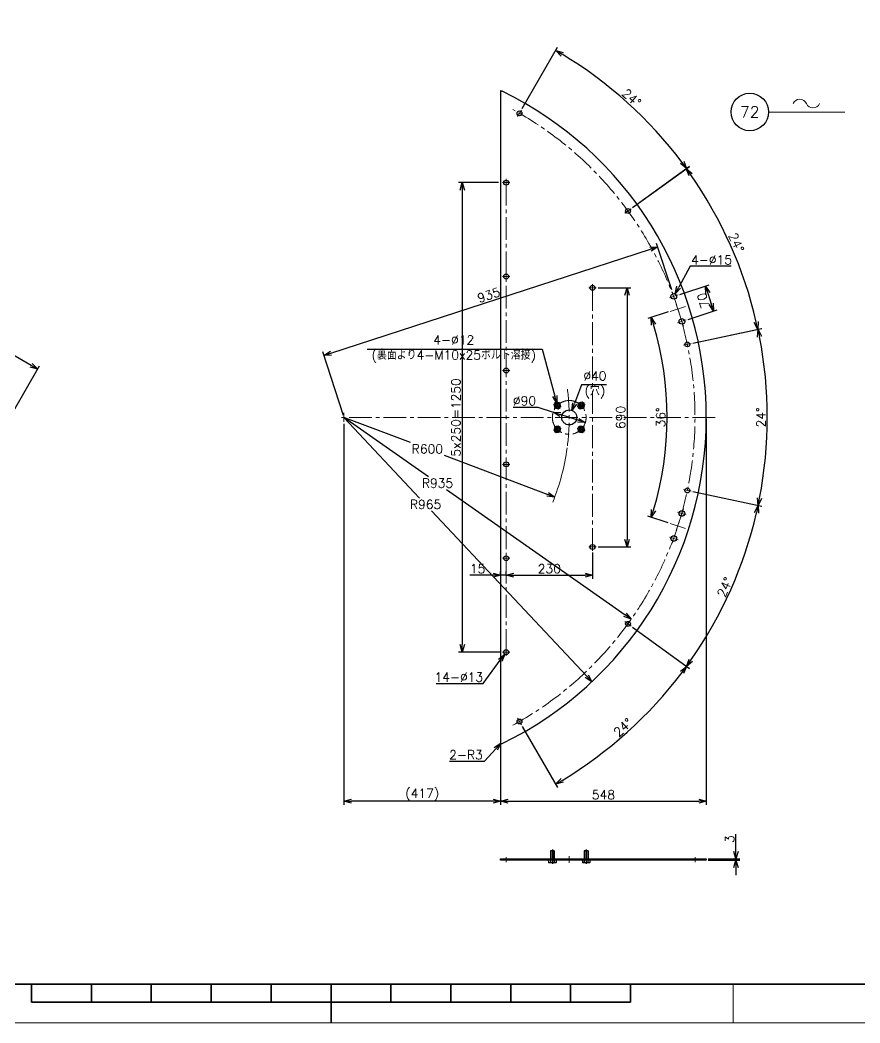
# Model space of a CAD drawing. Header units: millimetres. Extents: x 0 to 6626, y -38 to 4663.
# Drawn here: x 2588 to 4825, y 0 to 2670 of the extents above; entities that cross this region are included whole.
import ezdxf
from ezdxf import colors
from ezdxf.entities.mleader import LeaderData, LeaderLine
from ezdxf.enums import TextEntityAlignment as Align
from ezdxf.math import Vec2, Vec3

# ---------------------------------------------------------------- set-up
doc = ezdxf.new("R2010")
doc.units = ezdxf.units.MM
doc.header["$LTSCALE"] = 3.2
doc.header["$PDMODE"] = 99
doc.header["$PDSIZE"] = 1
doc.linetypes.add('CENTER2', pattern=[28.575, 19.05, -3.175, 3.175, -3.175])
doc.linetypes.add('HIDDEN', pattern=[9.525, 6.35, -3.175])
for name, color, linetype, lineweight in [('04_HIDDEN', 2, 'HIDDEN', 13), ('05_CENTER', 4, 'CENTER2', 13), ('08_DIM', 3, 'Continuous', 13), ('90_FRAME', 5, 'Continuous', 35)]:
    doc.layers.add(name, color=color, linetype=linetype, lineweight=lineweight)
doc.layers.add('10_DRAFT', color=8, linetype='Continuous', lineweight=0, plot=False)
doc.layers.add('91_BLANK', color=5, linetype='Continuous', lineweight=0, plot=False)
doc.styles.add('KANJI0', font='txt.shx', dxfattribs={"width": 0.9, "height": 30, "bigfont": 'bigfont'})
doc.styles.add('KSS_TXT', font='txt.shx', dxfattribs={"bigfont": 'extfont2.shx'})
doc.styles.add('KSS_TXT_L', font='txt.shx', dxfattribs={"height": 24, "bigfont": 'extfont2.shx'})
doc.styles.get("Standard").update_dxf_attribs({"font": 'txt.shx', "bigfont": 'extfont2.shx'})
doc.dimstyles.new('KSS_DIM', dxfattribs={"dimscale": 8, "dimtxt": 3, "dimasz": 2.5, "dimexe": 1.25, "dimexo": 0.625, "dimtad": 1, "dimdsep": 46, "dimtxsty": 'KSS_TXT', "dimblk": 'OPEN30', "dimcen": 0, "dimazin": 2, "dimtfac": 0.75, "dimtmove": 0, "dimatfit": 3, "dimldrblk": 'OPEN30', "dimfxl": 1.25, "dimtolj": 1, "dimarcsym": 0})
doc.dimstyles.new('KSS_DIM$3', dxfattribs={"dimscale": 8, "dimtxt": 3, "dimasz": 2.5, "dimexe": 1.25, "dimexo": 0.625, "dimtad": 1, "dimtih": 1, "dimtoh": 1, "dimdsep": 46, "dimtxsty": 'KSS_TXT', "dimblk": 'OPEN30', "dimcen": 0, "dimazin": 2, "dimtfac": 0.75, "dimtofl": 0, "dimtmove": 0, "dimatfit": 3, "dimldrblk": 'OPEN30', "dimfxl": 1.25, "dimtolj": 1, "dimarcsym": 0})
doc.dimstyles.new('KSS_DIM$4', dxfattribs={"dimscale": 8, "dimtxt": 3, "dimasz": 2.5, "dimexe": 1.25, "dimexo": 0.625, "dimtad": 1, "dimtih": 1, "dimtoh": 1, "dimdsep": 46, "dimtxsty": 'KSS_TXT', "dimblk": 'OPEN30', "dimcen": 0, "dimse1": 1, "dimazin": 2, "dimtfac": 0.75, "dimtofl": 0, "dimtmove": 0, "dimatfit": 3, "dimldrblk": 'OPEN30', "dimfxl": 1.25, "dimtolj": 1, "dimarcsym": 0})

# ---------------------------------------------------------------- blocks, each defined once
blk = doc.blocks.new('AM_BALLOON1')
at = {"transparency": 16777216}
blk.add_circle((0, 0), 5, dxfattribs=at)
blk.add_attdef('B_NUMBER', text='', height=3, dxfattribs=at).set_placement((0, 0), align=Align.MIDDLE_CENTER)
blk = doc.blocks.new('_OPEN')
at = {"color": 0, "linetype": 'ByBlock'}
for p, q in [((-1, 0.17), (0, 0)), ((0, 0), (-1, -0.17)), ((0, 0), (-1, 0))]:
    blk.add_line(p, q, dxfattribs=at)
blk = doc.blocks.new('M10Nua_1_1_1_1')
at = {"color": 0, "linetype": 'CENTER2'}
for p, q in [((11.1, 0), (-11.1, 0)), ((0, -11.1), (0, 11.1))]:
    blk.add_line(p, q, dxfattribs=at)
at = {"color": 0}
for p, q in [((-4.9, 8.5), (-9.8, 0)), ((-9.8, 0), (-4.9, -8.5)), ((-4.9, 8.5), (4.9, 8.5)), ((9.8, 0), (4.9, 8.5)), ((4.9, -8.5), (9.8, 0)), ((-4.9, -8.5), (4.9, -8.5))]:
    blk.add_line(p, q, dxfattribs=at)
for radius in [8.49, 5, 4]:
    blk.add_circle((0, 0), radius, dxfattribs=at)
at = {"layer": '10_DRAFT', "style": 'KANJI0', "width": 0.82}
blk.add_text('Ｍ１０', height=1.25, dxfattribs=at).set_placement((0.3, 0.1))
blk = doc.blocks.new('A$C6847864B')
at = {"color": 0}
for p, q in [((-9.8, 7), (9.8, 7)), ((-9.8, 0), (-9.8, 7)), ((-9.8, 0), (9.8, 0)), ((-4.9, 0), (-4.9, 7)), ((4.9, 0), (4.9, 7)), ((9.8, 0), (9.8, 7))]:
    blk.add_line(p, q, dxfattribs=at)
at = {"color": 0, "linetype": 'HIDDEN'}
for p, q in [((-5, -25), (-5, 0)), ((-4.2, -25), (-4.2, 0)), ((4.2, -25), (4.2, 0)), ((5, -25), (5, 0)), ((-5, -25), (5, -25))]:
    blk.add_line(p, q, dxfattribs=at)
at = {"color": 0, "linetype": 'CENTER2'}
blk.add_line((0, -28), (0, 10), dxfattribs=at)
at = {"layer": '10_DRAFT', "style": 'KSS_TXT_L'}
blk.add_text('BT-M10x25L', height=0.3, dxfattribs=at).set_placement((6.8, 6.7))
blk = doc.blocks.new('_Open30')
at = {"color": 0, "linetype": 'ByBlock', "lineweight": -2}
for p, q in [((-1, 0.27), (0, 0)), ((0, 0), (-1, -0.27)), ((0, 0), (-1, 0))]:
    blk.add_line(p, q, dxfattribs=at)
blk = doc.blocks.new('*D228')
at = {"layer": '08_DIM', "color": 0, "lineweight": -2, "transparency": 16777216}
for p, q in [((1777.6, 2125.5), (1830.3, 2216.8)), ((2617.7, 1750.7), (1842.6, 2198.2)), ((2563.4, 1616.5), (2640.1, 1749.3))]:
    blk.add_line(p, q, dxfattribs=at)
at = {"layer": 'Defpoints', "color": 0, "transparency": 16777216}
for p in [(1825.3, 2208.2), (1775.1, 2121.2), (2560.9, 1612.2)]:
    blk.add_point(p, dxfattribs=at)
at = {"layer": '08_DIM', "color": 0, "lineweight": -2, "transparency": 16777216, "xscale": 20, "yscale": 20, "zscale": 20}
for p, rotation in [((1825.3, 2208.2), 149.9999999661223), ((2635.1, 1740.7), 329.9999999661223)]:
    blk.add_blockref('_Open30', p, dxfattribs=dict(at, rotation=rotation))
at = {"layer": '08_DIM', "color": 0, "transparency": 16777216, "insert": (2238.7, 1989.1), "char_height": 24, "attachment_point": 5, "rotation": 330, "style": 'KSS_TXT'}
blk.add_mtext('\\A1;935', dxfattribs=at)
blk = doc.blocks.new('*D250')
at = {"layer": '08_DIM', "color": 0, "lineweight": -2, "transparency": 16777216}
for p, q in [((3416.2, 1783.3), (4267.4, 2059.9)), ((4323.7, 1951.4), (4283.3, 2075.6)), ((3449.2, 1616.9), (3394.1, 1786.7))]:
    blk.add_line(p, q, dxfattribs=at)
at = {"layer": 'Defpoints', "color": 0, "transparency": 16777216}
for p in [(4286.4, 2066.1), (4325.2, 1946.7), (3450.8, 1612.2)]:
    blk.add_point(p, dxfattribs=at)
at = {"layer": '08_DIM', "color": 0, "lineweight": -2, "transparency": 16777216, "xscale": 20, "yscale": 20, "zscale": 20}
for p, rotation in [((4286.4, 2066.1), 18.0000000338777), ((3397.2, 1777.2), 198.0000000338777)]:
    blk.add_blockref('_Open30', p, dxfattribs=dict(at, rotation=rotation))
at = {"layer": '08_DIM', "color": 0, "transparency": 16777216, "insert": (3836.5, 1937.8), "char_height": 24, "attachment_point": 5, "rotation": 18, "style": 'KSS_TXT'}
blk.add_mtext('\\A1;935', dxfattribs=at)
blk = doc.blocks.new('*D251')
at = {"layer": '08_DIM', "color": 0, "lineweight": -2, "transparency": 16777216}
for p, q in [((4219.3, 1053.8), (4371.1, 943.5)), ((3925.8, 789.4), (4019.6, 626.9))]:
    blk.add_line(p, q, dxfattribs=at)
blk.add_arc((3450.8, 1612.2), 1127.6, 301.0162, 322.9838, dxfattribs=at)
at = {"layer": 'Defpoints', "color": 0, "transparency": 16777216}
for p in [(4199.1, 1068.5), (4215.3, 1056.7), (3913.3, 811.1), (3923.3, 793.8), (4145, 723.6)]:
    blk.add_point(p, dxfattribs=at)
at = {"layer": '08_DIM', "color": 0, "lineweight": -2, "transparency": 16777216, "xscale": 20, "yscale": 20, "zscale": 20}
for p, rotation in [((4363, 949.4), 53.49188370455088), ((4014.6, 635.6), 210.5081162954524)]:
    blk.add_blockref('_Open30', p, dxfattribs=dict(at, rotation=rotation))
at = {"layer": '08_DIM', "color": 0, "transparency": 16777216, "insert": (4193.9, 786.8), "char_height": 24, "attachment_point": 5, "rotation": 42, "style": 'KSS_TXT'}
blk.add_mtext('\\A1;24%%d', dxfattribs=at)
blk = doc.blocks.new('*D252')
at = {"layer": '08_DIM', "color": 0, "lineweight": -2, "transparency": 16777216}
for p, q in [((4380, 1414.6), (4563.6, 1375.6)), ((4219.3, 1053.8), (4371.2, 943.4))]:
    blk.add_line(p, q, dxfattribs=at)
blk.add_arc((3450.8, 1612.2), 1127.7, 325.0162, 346.9838, dxfattribs=at)
at = {"layer": 'Defpoints', "color": 0, "transparency": 16777216}
for p in [(4355.6, 1419.8), (4375.1, 1415.7), (4199.1, 1068.5), (4446.5, 1082.7), (4215.3, 1056.7)]:
    blk.add_point(p, dxfattribs=at)
at = {"layer": '08_DIM', "color": 0, "lineweight": -2, "transparency": 16777216, "xscale": 20, "yscale": 20, "zscale": 20}
for p, rotation in [((4553.8, 1377.7), 77.49191814484402), ((4363.1, 949.3), 234.5080818551592)]:
    blk.add_blockref('_Open30', p, dxfattribs=dict(at, rotation=rotation))
at = {"layer": '08_DIM', "color": 0, "transparency": 16777216, "insert": (4465.5, 1160.4), "char_height": 24, "attachment_point": 5, "rotation": 66, "style": 'KSS_TXT'}
blk.add_mtext('\\A1;24%%d', dxfattribs=at)
blk = doc.blocks.new('*D253')
at = {"layer": '08_DIM', "color": 0, "lineweight": -2, "transparency": 16777216}
for p, q in [((4380, 1809.7), (4563.5, 1848.7)), ((4380, 1414.6), (4563.5, 1375.6))]:
    blk.add_line(p, q, dxfattribs=at)
blk.add_arc((3450.8, 1612.2), 1127.6, 349.0163, 10.9837, dxfattribs=at)
at = {"layer": 'Defpoints', "color": 0, "transparency": 16777216}
for p in [(4355.6, 1804.5), (4375.1, 1808.6), (4575.6, 1533.5), (4355.6, 1419.8), (4375.1, 1415.7)]:
    blk.add_point(p, dxfattribs=at)
at = {"layer": '08_DIM', "color": 0, "lineweight": -2, "transparency": 16777216, "xscale": 20, "yscale": 20, "zscale": 20}
for p, rotation in [((4553.7, 1846.6), 101.491853324236), ((4553.7, 1377.7), 258.5081466757588)]:
    blk.add_blockref('_Open30', p, dxfattribs=dict(at, rotation=rotation))
at = {"layer": '08_DIM', "color": 0, "transparency": 16777216, "insert": (4561.3, 1612.2), "char_height": 24, "attachment_point": 5, "rotation": 90, "style": 'KSS_TXT'}
blk.add_mtext('\\A1;24%%d', dxfattribs=at)
blk = doc.blocks.new('*D254')
at = {"layer": '08_DIM', "color": 0, "lineweight": -2, "transparency": 16777216}
for p, q in [((4219.3, 2170.6), (4370.7, 2280.5)), ((4380, 1809.7), (4563, 1848.6))]:
    blk.add_line(p, q, dxfattribs=at)
blk.add_arc((3450.8, 1612.2), 1127.1, 13.0167, 34.9833, dxfattribs=at)
at = {"layer": 'Defpoints', "color": 0, "transparency": 16777216}
for p in [(4215.3, 2167.6), (4199.1, 2155.9), (4509.9, 1997.7), (4355.6, 1804.5), (4375.1, 1808.6)]:
    blk.add_point(p, dxfattribs=at)
at = {"layer": '08_DIM', "color": 0, "lineweight": -2, "transparency": 16777216, "xscale": 20, "yscale": 20, "zscale": 20}
for p, rotation in [((4362.6, 2274.7), 125.4916532507979), ((4553.3, 1846.5), 282.5083467491895)]:
    blk.add_blockref('_Open30', p, dxfattribs=dict(at, rotation=rotation))
at = {"layer": '08_DIM', "color": 0, "transparency": 16777216, "insert": (4496, 2077.5), "char_height": 24, "attachment_point": 5, "rotation": 294, "style": 'KSS_TXT'}
blk.add_mtext('\\A1;24%%d', dxfattribs=at)
blk = doc.blocks.new('*D255')
at = {"layer": '08_DIM', "color": 0, "lineweight": -2, "transparency": 16777216}
for p, q in [((3925.8, 2434.9), (4019.7, 2597.6)), ((4219.3, 2170.6), (4371.4, 2281))]:
    blk.add_line(p, q, dxfattribs=at)
blk.add_arc((3450.8, 1612.2), 1127.9, 37.016, 58.984, dxfattribs=at)
at = {"layer": 'Defpoints', "color": 0, "transparency": 16777216}
for p in [(3923.3, 2430.6), (3913.3, 2413.2), (4262.1, 2395.7), (4215.3, 2167.6), (4199.1, 2155.9)]:
    blk.add_point(p, dxfattribs=at)
at = {"layer": '08_DIM', "color": 0, "lineweight": -2, "transparency": 16777216, "xscale": 20, "yscale": 20, "zscale": 20}
for p, rotation in [((4014.7, 2589), 149.4920115105029), ((4363.3, 2275.1), 306.5079884894922)]:
    blk.add_blockref('_Open30', p, dxfattribs=dict(at, rotation=rotation))
at = {"layer": '08_DIM', "color": 0, "transparency": 16777216, "insert": (4216.9, 2463), "char_height": 24, "attachment_point": 5, "rotation": 318, "style": 'KSS_TXT'}
blk.add_mtext('\\A1;24%%d', dxfattribs=at)
blk = doc.blocks.new('*D256')
at = {"layer": '08_DIM', "color": 0, "lineweight": -2, "transparency": 16777216}
for p, q in [((3652.2, 1397.6), (3450.8, 1612.2)), ((3684.1, 1363.5), (4097.5, 923.1))]:
    blk.add_line(p, q, dxfattribs=at)
at = {"layer": 'Defpoints', "color": 0, "transparency": 16777216}
for p in [(3450.8, 1612.2), (4111.2, 908.5)]:
    blk.add_point(p, dxfattribs=at)
at = {"layer": '08_DIM', "color": 0, "lineweight": -2, "transparency": 16777216, "xscale": 20, "yscale": 20, "zscale": 20, "rotation": 313.1857914167574}
blk.add_blockref('_Open30', (4111.2, 908.5), dxfattribs=at)
at = {"layer": '08_DIM', "color": 0, "transparency": 16777216, "insert": (3668.2, 1380.5), "char_height": 24, "attachment_point": 5, "style": 'KSS_TXT'}
blk.add_mtext('\\A1;R965', dxfattribs=at)
blk = doc.blocks.new('*D257')
at = {"layer": '08_DIM', "color": 0, "lineweight": -2, "transparency": 16777216}
for p, q in [((3675.7, 1454.1), (3450.8, 1612.2)), ((3724.2, 1420.1), (4199.5, 1086.2))]:
    blk.add_line(p, q, dxfattribs=at)
at = {"layer": 'Defpoints', "color": 0, "transparency": 16777216}
for p in [(3450.8, 1612.2), (4215.9, 1074.7)]:
    blk.add_point(p, dxfattribs=at)
at = {"layer": '08_DIM', "color": 0, "lineweight": -2, "transparency": 16777216, "xscale": 20, "yscale": 20, "zscale": 20, "rotation": 324.9161276373777}
blk.add_blockref('_Open30', (4215.9, 1074.7), dxfattribs=at)
at = {"layer": '08_DIM', "color": 0, "transparency": 16777216, "insert": (3700, 1437.1), "char_height": 24, "attachment_point": 5, "style": 'KSS_TXT'}
blk.add_mtext('\\A1;R935', dxfattribs=at)
blk = doc.blocks.new('*D258')
at = {"layer": '08_DIM', "color": 0, "lineweight": -2, "transparency": 16777216}
for p, q in [((4314.7, 1892.9), (4259.9, 1875.1)), ((4314.7, 1331.5), (4259.9, 1349.2))]:
    blk.add_line(p, q, dxfattribs=at)
blk.add_arc((3450.8, 1612.2), 860.8, 343.3313, 16.6687, dxfattribs=at)
at = {"layer": 'Defpoints', "color": 0, "transparency": 16777216}
for p in [(4360.6, 1907.8), (4319.4, 1894.4), (4306.8, 1522.2), (4319.4, 1329.9), (4360.6, 1316.5)]:
    blk.add_point(p, dxfattribs=at)
at = {"layer": '08_DIM', "color": 0, "lineweight": -2, "transparency": 16777216, "xscale": 20, "yscale": 20, "zscale": 20}
for p, rotation in [((4269.4, 1878.2), 107.3343639093404), ((4269.4, 1346.2), 252.6656360906596)]:
    blk.add_blockref('_Open30', p, dxfattribs=dict(at, rotation=rotation))
at = {"layer": '08_DIM', "color": 0, "transparency": 16777216, "insert": (4294.6, 1612.2), "char_height": 24, "attachment_point": 5, "rotation": 90, "style": 'KSS_TXT'}
blk.add_mtext('\\A1;36%%d', dxfattribs=at)
blk = doc.blocks.new('*D259')
at = {"layer": '08_DIM', "color": 0, "lineweight": -2, "transparency": 16777216}
for p, q in [((4345.7, 1939.7), (4423.1, 1964.9)), ((4419.8, 1942.8), (4429.1, 1914.2)), ((4367.3, 1873.2), (4444.7, 1898.3))]:
    blk.add_line(p, q, dxfattribs=at)
at = {"layer": 'Defpoints', "color": 0, "transparency": 16777216}
for p in [(4340.9, 1938.2), (4362.6, 1871.6), (4435.2, 1895.2)]:
    blk.add_point(p, dxfattribs=at)
at = {"layer": '08_DIM', "color": 0, "lineweight": -2, "transparency": 16777216, "xscale": 20, "yscale": 20, "zscale": 20}
for p, rotation in [((4413.6, 1961.8), 107.9999999991557), ((4435.2, 1895.2), 287.9999999991556)]:
    blk.add_blockref('_Open30', p, dxfattribs=dict(at, rotation=rotation))
at = {"layer": '08_DIM', "color": 0, "transparency": 16777216, "insert": (4408.2, 1923.3), "char_height": 24, "attachment_point": 5, "rotation": 108, "style": 'KSS_TXT'}
blk.add_mtext('\\A1;70', dxfattribs=at)
blk = doc.blocks.new('*D260')
at = {"layer": '08_DIM', "color": 0, "lineweight": -2, "transparency": 16777216}
for p, q in [((4372.9, 2014.6), (4342.3, 1958.5)), ((4481.9, 2014.6), (4372.9, 2014.6))]:
    blk.add_line(p, q, dxfattribs=at)
at = {"layer": 'Defpoints', "color": 0, "transparency": 16777216}
for p in [(4325.6, 1927.8), (4332.8, 1941)]:
    blk.add_point(p, dxfattribs=at)
at = {"layer": '08_DIM', "color": 0, "lineweight": -2, "transparency": 16777216, "xscale": 20, "yscale": 20, "zscale": 20, "rotation": 241.431078190506}
blk.add_blockref('_Open30', (4332.8, 1941), dxfattribs=at)
at = {"layer": '08_DIM', "color": 0, "transparency": 16777216, "insert": (4429.9, 2031.6), "char_height": 24, "attachment_point": 5, "style": 'KSS_TXT'}
blk.add_mtext('\\A1;\\A1;4-%%C15', dxfattribs=at)
blk = doc.blocks.new('*D261')
at = {"layer": '08_DIM', "color": 0, "lineweight": -2, "transparency": 16777216}
for p, q in [((3627.9, 1545.3), (3450.8, 1612.2)), ((3717.9, 1511.3), (3993.4, 1407.3))]:
    blk.add_line(p, q, dxfattribs=at)
at = {"layer": 'Defpoints', "color": 0, "transparency": 16777216}
for p in [(3450.8, 1612.2), (4012.1, 1400.2)]:
    blk.add_point(p, dxfattribs=at)
at = {"layer": '08_DIM', "color": 0, "lineweight": -2, "transparency": 16777216, "xscale": 20, "yscale": 20, "zscale": 20, "rotation": 339.3175071011419}
blk.add_blockref('_Open30', (4012.1, 1400.2), dxfattribs=at)
at = {"layer": '08_DIM', "color": 0, "transparency": 16777216, "insert": (3672.9, 1528.3), "char_height": 24, "attachment_point": 5, "style": 'KSS_TXT'}
blk.add_mtext('\\A1;R600', dxfattribs=at)
blk = doc.blocks.new('*D262')
at = {"layer": '08_DIM', "color": 0, "lineweight": -2, "transparency": 16777216}
for p, q in [((3901.2, 1639.2), (3967.2, 1639.2)), ((3967.2, 1639.2), (4008, 1626)), ((4093.6, 1598.3), (4027, 1619.9))]:
    blk.add_line(p, q, dxfattribs=at)
at = {"layer": 'Defpoints', "color": 0, "transparency": 16777216}
for p in [(4008, 1626), (4093.6, 1598.3)]:
    blk.add_point(p, dxfattribs=at)
at = {"layer": '08_DIM', "color": 0, "lineweight": -2, "transparency": 16777216, "xscale": 20, "yscale": 20, "zscale": 20}
for p, rotation in [((4008, 1626), 162.0529868940086), ((4093.6, 1598.3), 342.0529868940085)]:
    blk.add_blockref('_Open30', p, dxfattribs=dict(at, rotation=rotation))
at = {"layer": '08_DIM', "color": 0, "transparency": 16777216, "insert": (3931.7, 1656.2), "char_height": 24, "attachment_point": 5, "style": 'KSS_TXT'}
blk.add_mtext('\\A1;%%C90', dxfattribs=at)
blk = doc.blocks.new('*D263')
at = {"layer": '08_DIM', "color": 0, "lineweight": -2, "transparency": 16777216}
for p, q in [((4083.7, 1698.7), (4065, 1649.5)), ((4149.7, 1698.7), (4083.7, 1698.7))]:
    blk.add_line(p, q, dxfattribs=at)
at = {"layer": 'Defpoints', "color": 0, "transparency": 16777216}
for p in [(4057.9, 1630.8), (4043.7, 1593.5)]:
    blk.add_point(p, dxfattribs=at)
at = {"layer": '08_DIM', "color": 0, "lineweight": -2, "transparency": 16777216, "xscale": 20, "yscale": 20, "zscale": 20, "rotation": 249.1684439012649}
blk.add_blockref('_Open30', (4057.9, 1630.8), dxfattribs=at)
at = {"layer": '08_DIM', "color": 0, "transparency": 16777216, "insert": (4119.2, 1698.7), "char_height": 24, "attachment_point": 5, "style": 'KSS_TXT'}
blk.add_mtext('\\A1;\\A1;%%C40\\P(穴)', dxfattribs=at)
blk = doc.blocks.new('*D264')
at = {"layer": '08_DIM', "color": 0, "lineweight": -2, "transparency": 16777216}
for p, q in [((3512.5, 1794.2), (3978.9, 1794.2)), ((3978.9, 1794.2), (4012.3, 1669.1))]:
    blk.add_line(p, q, dxfattribs=at)
at = {"layer": 'Defpoints', "color": 0, "transparency": 16777216}
for p in [(4017.4, 1649.8), (4020.5, 1638.2)]:
    blk.add_point(p, dxfattribs=at)
at = {"layer": '08_DIM', "color": 0, "lineweight": -2, "transparency": 16777216, "xscale": 20, "yscale": 20, "zscale": 20, "rotation": 284.9431243045435}
blk.add_blockref('_Open30', (4017.4, 1649.8), dxfattribs=at)
at = {"layer": '08_DIM', "color": 0, "transparency": 16777216, "insert": (3743.2, 1794.2), "char_height": 24, "attachment_point": 5, "style": 'KSS_TXT'}
blk.add_mtext('\\A1;4-%%C12\\P(裏面より4-M10x25ボルト溶接)', dxfattribs=at)
blk = doc.blocks.new('*D265')
at = {"layer": '08_DIM', "color": 0, "lineweight": -2, "transparency": 16777216}
for p, q in [((3862.8, 2237.2), (3756, 2237.2)), ((3766, 2217.2), (3766, 1007.2)), ((3867.8, 987.2), (3756, 987.2))]:
    blk.add_line(p, q, dxfattribs=at)
at = {"layer": 'Defpoints', "color": 0, "transparency": 16777216}
for p in [(3867.8, 2237.2), (3766, 987.2), (3872.8, 987.2)]:
    blk.add_point(p, dxfattribs=at)
at = {"layer": '08_DIM', "color": 0, "lineweight": -2, "transparency": 16777216, "xscale": 20, "yscale": 20, "zscale": 20}
for p, rotation in [((3766, 2237.2), 90), ((3766, 987.2), 270)]:
    blk.add_blockref('_Open30', p, dxfattribs=dict(at, rotation=rotation))
at = {"layer": '08_DIM', "color": 0, "transparency": 16777216, "insert": (3748.9, 1612.2), "char_height": 24, "attachment_point": 5, "rotation": 90, "style": 'KSS_TXT'}
blk.add_mtext('\\A1;5x250=1250', dxfattribs=at)
blk = doc.blocks.new('*D266')
at = {"layer": '08_DIM', "color": 0, "lineweight": -2, "transparency": 16777216}
for p, q in [((4112.8, 1252.2), (4112.8, 1182.2)), ((3882.8, 1192.2), (3882.8, 1202.2)), ((3902.8, 1192.2), (4092.8, 1192.2))]:
    blk.add_line(p, q, dxfattribs=at)
at = {"layer": 'Defpoints', "color": 0, "transparency": 16777216}
for p in [(4112.8, 1257.2), (3882.8, 1187.2), (4112.8, 1192.2)]:
    blk.add_point(p, dxfattribs=at)
at = {"layer": '08_DIM', "color": 0, "lineweight": -2, "transparency": 16777216, "xscale": 20, "yscale": 20, "zscale": 20, "rotation": 180}
blk.add_blockref('_Open30', (3882.8, 1192.2), dxfattribs=at)
at = {"layer": '08_DIM', "color": 0, "lineweight": -2, "transparency": 16777216, "xscale": 20, "yscale": 20, "zscale": 20}
blk.add_blockref('_Open30', (4112.8, 1192.2), dxfattribs=at)
at = {"layer": '08_DIM', "color": 0, "transparency": 16777216, "insert": (3997.8, 1209.2), "char_height": 24, "attachment_point": 5, "style": 'KSS_TXT'}
blk.add_mtext('\\A1;230', dxfattribs=at)
blk = doc.blocks.new('*D267')
at = {"layer": '08_DIM', "color": 0, "lineweight": -2, "transparency": 16777216}
for p, q in [((4127.8, 1957.2), (4214.7, 1957.2)), ((4204.7, 1937.2), (4204.7, 1287.2)), ((4127.8, 1267.2), (4214.7, 1267.2))]:
    blk.add_line(p, q, dxfattribs=at)
at = {"layer": 'Defpoints', "color": 0, "transparency": 16777216}
for p in [(4122.8, 1957.2), (4122.8, 1267.2), (4204.7, 1267.2)]:
    blk.add_point(p, dxfattribs=at)
at = {"layer": '08_DIM', "color": 0, "lineweight": -2, "transparency": 16777216, "xscale": 20, "yscale": 20, "zscale": 20}
for p, rotation in [((4204.7, 1957.2), 90), ((4204.7, 1267.2), 270)]:
    blk.add_blockref('_Open30', p, dxfattribs=dict(at, rotation=rotation))
at = {"layer": '08_DIM', "color": 0, "transparency": 16777216, "insert": (4187.7, 1612.2), "char_height": 24, "attachment_point": 5, "rotation": 90, "style": 'KSS_TXT'}
blk.add_mtext('\\A1;690', dxfattribs=at)
blk = doc.blocks.new('*D268')
at = {"layer": '08_DIM', "color": 0, "lineweight": -2, "transparency": 16777216}
for p, q in [((3867.8, 1192.2), (3867.8, 1202.2)), ((3882.8, 1192.2), (3882.8, 1202.2)), ((3847.8, 1192.2), (3785.8, 1192.2)), ((3882.8, 1192.2), (3867.8, 1192.2)), ((3902.8, 1192.2), (3922.8, 1192.2))]:
    blk.add_line(p, q, dxfattribs=at)
at = {"layer": 'Defpoints', "color": 0, "transparency": 16777216}
for p in [(3867.8, 1192.2), (3867.8, 1187.2), (3882.8, 1187.2)]:
    blk.add_point(p, dxfattribs=at)
at = {"layer": '08_DIM', "color": 0, "lineweight": -2, "transparency": 16777216, "xscale": 20, "yscale": 20, "zscale": 20}
blk.add_blockref('_Open30', (3867.8, 1192.2), dxfattribs=at)
at = {"layer": '08_DIM', "color": 0, "lineweight": -2, "transparency": 16777216, "xscale": 20, "yscale": 20, "zscale": 20, "rotation": 180}
blk.add_blockref('_Open30', (3882.8, 1192.2), dxfattribs=at)
at = {"layer": '08_DIM', "color": 0, "transparency": 16777216, "insert": (3806.8, 1209.2), "char_height": 24, "attachment_point": 5, "style": 'KSS_TXT'}
blk.add_mtext('\\A1;15', dxfattribs=at)
blk = doc.blocks.new('*D269')
at = {"layer": '08_DIM', "color": 0, "lineweight": -2, "transparency": 16777216}
for p, q in [((3450.8, 1595.4), (3450.8, 580.4)), ((3867.8, 741.7), (3867.8, 580.4)), ((3847.8, 590.4), (3470.8, 590.4))]:
    blk.add_line(p, q, dxfattribs=at)
at = {"layer": 'Defpoints', "color": 0, "transparency": 16777216}
for p in [(3450.8, 1600.4), (3867.8, 746.7), (3450.8, 590.4)]:
    blk.add_point(p, dxfattribs=at)
at = {"layer": '08_DIM', "color": 0, "lineweight": -2, "transparency": 16777216, "xscale": 20, "yscale": 20, "zscale": 20, "rotation": 180}
blk.add_blockref('_Open30', (3450.8, 590.4), dxfattribs=at)
at = {"layer": '08_DIM', "color": 0, "lineweight": -2, "transparency": 16777216, "xscale": 20, "yscale": 20, "zscale": 20}
blk.add_blockref('_Open30', (3867.8, 590.4), dxfattribs=at)
at = {"layer": '08_DIM', "color": 0, "transparency": 16777216, "insert": (3659.3, 607.4), "char_height": 24, "attachment_point": 5, "style": 'KSS_TXT'}
blk.add_mtext('\\A1;(417)', dxfattribs=at)
blk = doc.blocks.new('*D270')
at = {"layer": '08_DIM', "color": 0, "lineweight": -2, "transparency": 16777216}
for p, q in [((4415.8, 1607.2), (4415.8, 580.4)), ((3867.8, 741.7), (3867.8, 580.4)), ((3887.8, 590.4), (4395.8, 590.4))]:
    blk.add_line(p, q, dxfattribs=at)
at = {"layer": 'Defpoints', "color": 0, "transparency": 16777216}
for p in [(4415.8, 1612.2), (3867.8, 746.7), (4415.8, 590.4)]:
    blk.add_point(p, dxfattribs=at)
at = {"layer": '08_DIM', "color": 0, "lineweight": -2, "transparency": 16777216, "xscale": 20, "yscale": 20, "zscale": 20, "rotation": 180}
blk.add_blockref('_Open30', (3867.8, 590.4), dxfattribs=at)
at = {"layer": '08_DIM', "color": 0, "lineweight": -2, "transparency": 16777216, "xscale": 20, "yscale": 20, "zscale": 20}
blk.add_blockref('_Open30', (4415.8, 590.4), dxfattribs=at)
at = {"layer": '08_DIM', "color": 0, "transparency": 16777216, "insert": (4141.8, 607.4), "char_height": 24, "attachment_point": 5, "style": 'KSS_TXT'}
blk.add_mtext('\\A1;548', dxfattribs=at)
blk = doc.blocks.new('*D271')
at = {"layer": '08_DIM', "color": 0, "lineweight": -2, "transparency": 16777216}
for p, q in [((3821.7, 903.6), (3867.1, 965.8)), ((3696.7, 903.6), (3821.7, 903.6))]:
    blk.add_line(p, q, dxfattribs=at)
at = {"layer": 'Defpoints', "color": 0, "transparency": 16777216}
for p in [(3886.6, 992.4), (3878.9, 981.9)]:
    blk.add_point(p, dxfattribs=at)
at = {"layer": '08_DIM', "color": 0, "lineweight": -2, "transparency": 16777216, "xscale": 20, "yscale": 20, "zscale": 20, "rotation": 53.84712991121495}
blk.add_blockref('_Open30', (3878.9, 981.9), dxfattribs=at)
at = {"layer": '08_DIM', "color": 0, "transparency": 16777216, "insert": (3756.7, 920.6), "char_height": 24, "attachment_point": 5, "style": 'KSS_TXT'}
blk.add_mtext('\\A1;14-\\A1;%%C13', dxfattribs=at)
blk = doc.blocks.new('*D273')
at = {"layer": '08_DIM', "color": 0, "lineweight": -2, "transparency": 16777216}
for p, q in [((3824.7, 696.9), (3855.1, 729.8)), ((3731.7, 696.9), (3824.7, 696.9))]:
    blk.add_line(p, q, dxfattribs=at)
at = {"layer": 'Defpoints', "color": 0, "transparency": 16777216}
for p in [(3868.7, 744.5), (3870.8, 746.7)]:
    blk.add_point(p, dxfattribs=at)
at = {"layer": '08_DIM', "color": 0, "lineweight": -2, "transparency": 16777216, "xscale": 20, "yscale": 20, "zscale": 20, "rotation": 47.20085341208156}
blk.add_blockref('_Open30', (3868.7, 744.5), dxfattribs=at)
at = {"layer": '08_DIM', "color": 0, "transparency": 16777216, "insert": (3775.7, 713.9), "char_height": 24, "attachment_point": 5, "style": 'KSS_TXT'}
blk.add_mtext('\\A1;2-R3', dxfattribs=at)
blk = doc.blocks.new('p1ba05')
for centre, start, end in [((-2.95, 0.29), 24.2276, 155.5758), ((0, 1.62), 204.2276, 335.5758)]:
    blk.add_arc(centre, 1.62, start, end)
blk = doc.blocks.new('*D275')
at = {"layer": '08_DIM', "color": 0, "lineweight": -2, "transparency": 16777216}
for p, q in [((4494.9, 456.6), (4494.9, 502.6)), ((4420.8, 436.6), (4504.9, 436.6)), ((4420.8, 433.6), (4504.9, 433.6)), ((4494.9, 433.6), (4494.9, 436.6)), ((4494.9, 413.6), (4494.9, 393.6))]:
    blk.add_line(p, q, dxfattribs=at)
at = {"layer": 'Defpoints', "color": 0, "transparency": 16777216}
for p in [(4415.8, 436.6), (4415.8, 433.6), (4494.9, 436.6)]:
    blk.add_point(p, dxfattribs=at)
at = {"layer": '08_DIM', "color": 0, "lineweight": -2, "transparency": 16777216, "xscale": 20, "yscale": 20, "zscale": 20}
for p, rotation in [((4494.9, 436.6), 270), ((4494.9, 433.6), 90)]:
    blk.add_blockref('_Open30', p, dxfattribs=dict(at, rotation=rotation))
at = {"layer": '08_DIM', "color": 0, "transparency": 16777216, "insert": (4477.9, 489.6), "char_height": 24, "attachment_point": 5, "rotation": 90, "style": 'KSS_TXT'}
blk.add_mtext('\\A1;3', dxfattribs=at)

msp = doc.modelspace()

# ---------------------------------------------------------------- linework, layer by layer
at = {"color": 0}
msp.add_line((3867.776, 2477.63), (3867.776, 746.683), dxfattribs=at)
msp.add_lwpolyline([(3867.776, 436.598), (4415.776, 436.598), (4415.776, 433.598), (3867.776, 433.598)], close=True, dxfattribs=at)
for centre, radius in [((3918.276, 2421.89), 6.5), ((3882.776, 2237.157), 6.5), ((4207.207, 2161.736), 6.5), ((3882.776, 1987.157), 6.5), ((4112.776, 1957.157), 6.5), ((4329.198, 1934.375), 7.5), ((4350.829, 1867.801), 7.5), ((4365.344, 1806.554), 6.5), ((3882.776, 1737.157), 6.5), ((4018.956, 1643.976), 6), ((4050.776, 1612.157), 20), ((4082.596, 1643.976), 6), ((4018.956, 1580.337), 6), ((4082.596, 1580.337), 6), ((3882.776, 1487.157), 6.5), ((4365.344, 1417.759), 6.5), ((4350.829, 1356.513), 7.5), ((4329.198, 1289.939), 7.5), ((4112.776, 1267.157), 6.5), ((3882.776, 1237.157), 6.5), ((4207.207, 1062.577), 6.5), ((3882.776, 987.157), 6.5), ((3918.276, 802.423), 6.5)]:
    msp.add_circle(centre, radius, dxfattribs=at)
for centre, radius, start, end in [((3870.776, 2477.63), 3, 64.113461, 180), ((3450.776, 1612.157), 965, 295.886539, 64.113461), ((3870.776, 746.683), 3, 180, 295.886539)]:
    msp.add_arc(centre, radius, start, end, dxfattribs=at)
at = {"layer": '04_HIDDEN'}
for p, q in [((4030.776, 436.598), (4030.776, 433.598)), ((4070.776, 436.598), (4070.776, 433.598))]:
    msp.add_line(p, q, dxfattribs=at)
at = {"layer": '05_CENTER'}
for p, q in [((3913.276, 2413.23), (3923.276, 2430.551)), ((3882.776, 2227.157), (3882.776, 2247.157)), ((3872.776, 2237.157), (3892.776, 2237.157)), ((3882.776, 2237.157), (3882.776, 987.157)), ((4199.116, 2155.858), (4215.297, 2167.614)), ((3872.776, 1987.157), (3892.776, 1987.157)), ((3882.776, 1977.157), (3882.776, 1997.157)), ((4102.776, 1957.157), (4122.776, 1957.157)), ((4112.776, 1947.157), (4112.776, 1967.157)), ((4112.776, 1957.157), (4112.776, 1267.157)), ((4317.461, 1930.561), (4340.935, 1938.188)), ((4354.825, 1855.503), (4325.204, 1946.665)), ((4319.449, 1894.406), (4360.578, 1907.769)), ((4339.092, 1863.987), (4362.566, 1871.614)), ((4355.562, 1804.475), (4375.125, 1808.633)), ((3872.776, 1737.157), (3892.776, 1737.157)), ((3882.776, 1727.157), (3882.776, 1747.157)), ((4012.238, 1650.694), (4025.673, 1637.259)), ((4089.313, 1650.694), (4075.878, 1637.259)), ((4439.825, 1612.157), (3439.011, 1612.157)), ((3450.776, 1623.922), (3450.776, 1600.392)), ((4012.238, 1573.619), (4025.673, 1587.054)), ((4089.313, 1573.619), (4075.878, 1587.054)), ((3882.776, 1497.157), (3882.776, 1477.157)), ((3872.776, 1487.157), (3892.776, 1487.157)), ((4355.562, 1419.838), (4375.125, 1415.68)), ((4354.825, 1368.81), (4325.204, 1277.648)), ((4339.092, 1360.326), (4362.566, 1352.699)), ((4319.449, 1329.907), (4360.578, 1316.544)), ((4317.461, 1293.752), (4340.935, 1286.125)), ((4102.776, 1267.157), (4122.776, 1267.157)), ((4112.776, 1257.157), (4112.776, 1277.157)), ((3872.776, 1237.157), (3892.776, 1237.157)), ((3882.776, 1247.157), (3882.776, 1227.157)), ((4199.116, 1068.455), (4215.297, 1056.7)), ((3882.776, 997.157), (3882.776, 977.157)), ((3872.776, 987.157), (3892.776, 987.157)), ((3913.276, 811.083), (3923.276, 793.763)), ((3882.776, 428.218), (3882.776, 441.718)), ((4050.776, 426.436), (4050.776, 443.76)), ((4385.776, 428.218), (4385.776, 441.718))]:
    msp.add_line(p, q, dxfattribs=at)
msp.add_circle((4050.776, 1612.157), 45, dxfattribs=at)
for radius, start, end in [(935, 298.76579, 61.23421), (600, 352.774849, 7.225151)]:
    msp.add_arc((3450.776, 1612.157), radius, start, end, dxfattribs=at)
at = {"layer": '08_DIM'}
for p, q in [((3867.776, 2482.407), (3867.776, 2477.63)), ((4581.728, 2425.247), (4784.709, 2425.247)), ((3867.776, 741.906), (3867.776, 746.683))]:
    msp.add_line(p, q, dxfattribs=at)
for points in [[(3995.961, 433.598), (3993.961, 433.598), (3995.961, 431.598), (3995.961, 431.598)], [(4015.591, 433.598), (4017.591, 433.598), (4015.591, 431.598), (4015.591, 431.598)], [(4085.961, 433.598), (4083.961, 433.598), (4085.961, 431.598), (4085.961, 431.598)], [(4105.591, 433.598), (4107.591, 433.598), (4105.591, 431.598), (4105.591, 431.598)]]:
    msp.add_lwpolyline(points, close=True, dxfattribs=at)
for radius, start, end in [(965, 64.113461, 64.397547), (600, 337.951184, 352.215205), (965, 295.602453, 295.886539)]:
    msp.add_arc((3450.776, 1612.157), radius, start, end, dxfattribs=at)
at = {"layer": '10_DRAFT'}
msp.add_line((4050.776, 436.598), (4050.776, 433.598), dxfattribs=at)
at = {"layer": '90_FRAME'}
for p, q in [((2618.682, 55.372), (2618.682, 103.232)), ((2778.214, 55.372), (2778.214, 103.232)), ((2937.745, 55.372), (2937.745, 103.232)), ((3097.276, 55.372), (3097.276, 103.232)), ((3256.808, 55.372), (3256.808, 103.232)), ((3416.339, 0), (3416.339, 103.232)), ((3575.871, 55.372), (3575.871, 103.232)), ((3735.402, 55.372), (3735.402, 103.232)), ((3894.934, 55.372), (3894.934, 103.232)), ((4054.465, 55.372), (4054.465, 103.232)), ((4213.996, 55.372), (4213.996, 103.232)), ((2618.682, 55.372), (4213.996, 55.372))]:
    msp.add_line(p, q, dxfattribs=at)
at = {"layer": '90_FRAME', "color": 4, "lineweight": 13}
msp.add_line((4487.274, 0), (4487.274, 103.232), dxfattribs=at)
at = {"layer": '90_FRAME'}
msp.add_lwpolyline([(310.767, 103.232), (6521.911, 103.232), (6521.911, 4543.663), (310.767, 4543.663)], close=True, dxfattribs=at)
at = {"layer": '91_BLANK'}
msp.add_lwpolyline([(0, 0), (6625.607, 0), (6625.607, 4663.358), (0, 4663.358)], close=True, dxfattribs=at)

# ---------------------------------------------------------------- block references
at = {"rotation": 180}
for p in [(4005.776, 433.598), (4095.776, 433.598)]:
    msp.add_blockref('A$C6847864B', p, dxfattribs=at)
at = {"layer": '04_HIDDEN'}
for p, rotation in [((4018.956, 1643.976), 44.99999999999999), ((4082.596, 1643.976), 315), ((4018.956, 1580.337), 134.9999999999999), ((4082.596, 1580.337), 225)]:
    msp.add_blockref('M10Nua_1_1_1_1', p, dxfattribs=dict(at, rotation=rotation))
at = {"layer": '08_DIM', "xscale": 12, "yscale": 12, "zscale": 12}
msp.add_blockref('p1ba05', (4700.019, 2436.187), dxfattribs=at)

# ---------------------------------------------------------------- dimensions: what is measured, and where the dimension line sits
at = {"layer": '08_DIM'}
for base, line1, line2, picture, middle in [((4262.126, 2395.669), ((4199.116, 2155.858), (4215.297, 2167.614)), ((3913.276, 2413.23), (3923.276, 2430.551)), '*D255', (4216.87, 2462.991)), ((4509.917, 1997.653), ((4355.562, 1804.475), (4375.125, 1808.633)), ((4199.116, 2155.858), (4215.297, 2167.614)), '*D254', (4495.977, 2077.51)), ((4306.847, 1522.18), ((4319.449, 1329.907), (4360.578, 1316.544)), ((4319.449, 1894.406), (4360.578, 1907.769)), '*D258', (4294.562, 1612.157)), ((4575.588, 1533.502), ((4355.562, 1419.838), (4375.125, 1415.68)), ((4355.562, 1804.475), (4375.125, 1808.633)), '*D253', (4561.335, 1612.157)), ((4446.478, 1082.732), ((4199.116, 1068.455), (4215.297, 1056.7)), ((4355.562, 1419.838), (4375.125, 1415.68)), '*D252', (4465.453, 1160.393)), ((4145.012, 723.575), ((3913.276, 811.083), (3923.276, 793.763)), ((4199.116, 1068.455), (4215.297, 1056.7)), '*D251', (4193.93, 786.8))]:
    dim = msp.add_angular_dim_2l(base=base, line1=line1, line2=line2, dimstyle='KSS_DIM', dxfattribs=at)
    dim.commit()
    dim.dimension.update_dxf_attribs({"geometry": picture, "text_midpoint": middle})
for base, p1, p2, angle, picture, middle in [((1825.323, 2208.162), (2560.864, 1612.157), (1775.092, 2121.16), 330, '*D228', (2238.698, 1989.149)), ((4286.398, 2066.1), (3450.776, 1612.157), (4325.204, 1946.665), 198, '*D250', (3836.52, 1937.818)), ((4204.73, 1267.157), (4122.776, 1957.157), (4122.776, 1267.157), 90, '*D267', (4187.73, 1612.157)), ((4435.232, 1895.225), (4340.935, 1938.188), (4362.566, 1871.614), 288, '*D259', (4408.248, 1923.258)), ((4415.776, 590.418), (3867.776, 746.683), (4415.776, 1612.157), 180, '*D270', (4141.776, 607.435)), ((4112.776, 1192.152), (3882.776, 1187.232), (4112.776, 1257.157), 180, '*D266', (3997.776, 1209.152)), ((3867.776, 1192.152), (3882.776, 1187.232), (3867.776, 1187.232), 180, '*D268', (3806.776, 1209.168)), ((4494.914, 436.598), (4415.776, 433.598), (4415.776, 436.598), 90, '*D275', (4477.914, 489.598))]:
    dim = msp.add_linear_dim(base=base, p1=p1, p2=p2, angle=angle, dimstyle='KSS_DIM', dxfattribs=at)
    dim.commit()
    dim.dimension.update_dxf_attribs({"geometry": picture, "text_midpoint": middle})
for base, p1, p2, angle, text, picture, middle in [((3765.967, 987.157), (3867.776, 2237.157), (3872.776, 987.157), 90, '5x250=<>', '*D265', (3748.917, 1612.157)), ((3450.776, 590.418), (3867.776, 746.683), (3450.776, 1600.392), 180, '(<>)', '*D269', (3659.276, 607.418))]:
    dim = msp.add_linear_dim(base=base, p1=p1, p2=p2, angle=angle, text=text, dimstyle='KSS_DIM', dxfattribs=at)
    dim.commit()
    dim.dimension.update_dxf_attribs({"geometry": picture, "text_midpoint": middle})
for p1, p2, text, override, picture, middle in [((4325.611, 1927.788), (4332.785, 1940.961), '\\A1;4-<>', {"dimpost": '%%C<>', "dimtxsty": 'KSS_TXT', "dimtfill": 0, "dimtfillclr": 0}, '*D260', (4429.868, 2014.574)), ((4020.503, 1638.179), (4017.409, 1649.774), '4-<>', {"dimpost": '%%C<>\\X(裏面より4-M10x25ボルト溶接)'}, '*D264', (3743.174, 1794.224)), ((4043.663, 1593.464), (4057.888, 1630.849), '\\A1;<>', {"dimpost": '%%C<>\\X(穴)', "dimtxsty": 'KSS_TXT', "dimtfill": 0, "dimtfillclr": 0}, '*D263', (4119.216, 1698.729)), ((3886.61, 992.405), (3878.941, 981.908), '14-\\A1;<>', {"dimpost": '%%C<>', "dimtxsty": 'KSS_TXT', "dimtfill": 0, "dimtfillclr": 0}, '*D271', (3756.706, 903.571))]:
    dim = msp.add_diameter_dim_2p(p1=p1, p2=p2, text=text, dimstyle='KSS_DIM$3', override=override, dxfattribs=at)
    dim.commit()
    dim.dimension.update_dxf_attribs({"geometry": picture, "text_midpoint": middle, "dimtype": 163})
dim = msp.add_diameter_dim_2p(p1=(4093.586, 1598.29), p2=(4007.965, 1626.023), dimstyle='KSS_DIM$3', override={"dimpost": '%%C<>', "dimtix": 1, "dimatfit": 2}, dxfattribs=at)
dim.commit()
dim.dimension.update_dxf_attribs({"geometry": '*D262', "text_midpoint": (3931.708, 1639.222), "dimtype": 163})
for mpoint, picture, middle in [((4111.189, 908.538), '*D256', (3668.171, 1380.539)), ((4215.897, 1074.742), '*D257', (3699.973, 1437.123)), ((4012.107, 1400.243), '*D261', (3672.898, 1528.301))]:
    dim = msp.add_radius_dim(center=(3450.776, 1612.157), mpoint=mpoint, dimstyle='KSS_DIM$4', override={"dimpost": 'R<>', "dimtix": 1, "dimatfit": 2}, dxfattribs=at)
    dim.commit()
    dim.dimension.update_dxf_attribs({"geometry": picture, "text_midpoint": middle, "dimtype": 164})
dim = msp.add_radius_dim(center=(3870.776, 746.683), mpoint=(3868.737, 744.482), text='2-<>', dimstyle='KSS_DIM$4', override={"dimpost": 'R<>'}, dxfattribs=at)
dim.commit()
dim.dimension.update_dxf_attribs({"geometry": '*D273', "text_midpoint": (3775.675, 696.897), "dimtype": 164})

# ---------------------------------------------------------------- leaders
ml = msp.add_multileader_block('Standard', dxfattribs=at)
ml.set_content('AM_BALLOON1', color=256, scale=10)
ml.set_attribute('B_NUMBER', '69', width=0)
ml.set_leader_properties(color=256, linetype='ByLayer', lineweight=-1)
ml.set_arrow_properties(name='OPEN')
ml.build(insert=Vec2(0, 0))
ml.multileader.update_dxf_attribs({"leader_type": 0, "has_dogleg": 0, "text_right_attachment_type": 6, "dogleg_length": 0, "arrow_head_size": 20, "scale": 2.5, "block_connection_type": 1})
ctx = ml.context
ctx.base_point, ctx.scale, ctx.char_height, ctx.arrow_head_size, ctx.landing_gap_size, ctx.plane_origin = Vec3(2943.198, 4147.693), 2.5, 40, 20, 20, Vec3(2943.198, 4147.693)
ctx.right_attachment, ctx.attachment_type = 6, 1
notes = []
notes.append((ctx, [(0, (0, 0, 0), (0, 0), (1, 0), 1, [])]))
ctx.block.insert = Vec3(2943.198, 4147.693)
ml = msp.add_multileader_block('Standard', dxfattribs=at)
ml.set_content('AM_BALLOON1', color=256, scale=10)
ml.set_attribute('B_NUMBER', '70', width=0)
ml.set_leader_properties(color=256, linetype='ByLayer', lineweight=-1)
ml.set_arrow_properties(name='OPEN')
ml.build(insert=Vec2(0, 0))
ml.multileader.update_dxf_attribs({"leader_type": 0, "has_dogleg": 0, "text_right_attachment_type": 6, "dogleg_length": 0, "arrow_head_size": 20, "scale": 2.5, "block_connection_type": 1})
ctx = ml.context
ctx.base_point, ctx.scale, ctx.char_height, ctx.arrow_head_size, ctx.landing_gap_size, ctx.plane_origin = Vec3(4672.83, 4147.693), 2.5, 40, 20, 20, Vec3(4672.83, 4147.693)
ctx.right_attachment, ctx.attachment_type = 6, 1
notes.append((ctx, [(0, (0, 0, 0), (0, 0), (1, 0), 1, [])]))
ctx.block.insert = Vec3(4672.83, 4147.693)
ml = msp.add_multileader_block('Standard', dxfattribs=at)
ml.set_content('AM_BALLOON1', color=256, scale=10)
ml.set_attribute('B_NUMBER', '72', width=0)
ml.set_leader_properties(color=256, linetype='ByLayer', lineweight=-1)
ml.set_arrow_properties(name='OPEN')
ml.build(insert=Vec2(0, 0))
ml.multileader.update_dxf_attribs({"leader_type": 0, "has_dogleg": 0, "text_right_attachment_type": 6, "dogleg_length": 0, "arrow_head_size": 20, "scale": 2.5, "block_connection_type": 1})
ctx = ml.context
ctx.base_point, ctx.scale, ctx.char_height, ctx.arrow_head_size, ctx.landing_gap_size, ctx.plane_origin = Vec3(4531.658, 2425.311), 2.5, 40, 20, 20, Vec3(4531.658, 2425.311)
ctx.right_attachment, ctx.attachment_type = 6, 1
notes.append((ctx, [(0, (0, 0, 0), (0, 0), (1, 0), 1, [])]))
ctx.block.insert = Vec3(4531.658, 2425.311)
for ctx, leaders in notes:
    for number, flags, end, landing, length, lines in leaders:
        leader = LeaderData()
        leader.index, (leader.has_last_leader_line, leader.has_dogleg_vector, leader.attachment_direction) = number, flags
        leader.last_leader_point, leader.dogleg_vector, leader.dogleg_length = Vec3(end), Vec3(landing), length
        for number, points, colour, breaks in lines:
            line = LeaderLine()
            line.index, line.vertices, line.color, line.breaks = number, Vec3.list(points), colors.encode_raw_color(colour), breaks
            leader.lines.append(line)
        ctx.leaders.append(leader)

doc.saveas('drawing.dxf')
